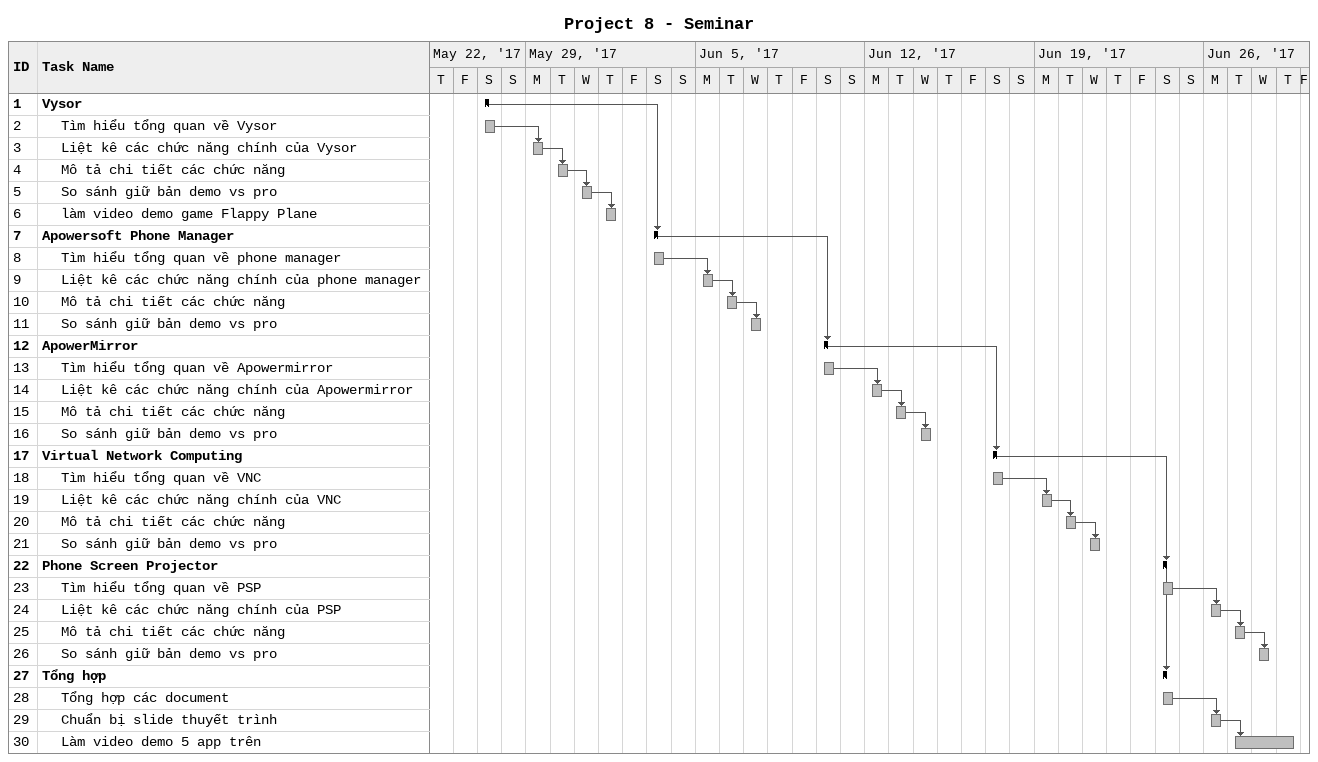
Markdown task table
Project 8 - Seminar

| ID | Level | Task | Start | Finish | Predecessors |
|---|---|---|---|---|---|
| 1 | 1 | **Vysor** | 2017-05-27 | 2017-05-27 |  |
| 2 | 2 | Tìm hiểu tổng quan về Vysor | 2017-05-27 | 2017-05-27 |  |
| 3 | 2 | Liệt kê các chức năng chính của Vysor | 2017-05-29 | 2017-05-29 | 2 |
| 4 | 2 | Mô tả chi tiết các chức năng | 2017-05-30 | 2017-05-30 | 3 |
| 5 | 2 | So sánh giữ bản demo vs pro | 2017-05-31 | 2017-05-31 | 4 |
| 6 | 2 | làm video demo game Flappy Plane | 2017-06-01 | 2017-06-01 | 5 |
| 7 | 1 | **Apowersoft Phone Manager** | 2017-06-03 | 2017-06-03 | 1 |
| 8 | 2 | Tìm hiểu tổng quan về phone manager | 2017-06-03 | 2017-06-03 |  |
| 9 | 2 | Liệt kê các chức năng chính của phone manager | 2017-06-05 | 2017-06-05 | 8 |
| 10 | 2 | Mô tả chi tiết các chức năng | 2017-06-06 | 2017-06-06 | 9 |
| 11 | 2 | So sánh giữ bản demo vs pro | 2017-06-07 | 2017-06-07 | 10 |
| 12 | 1 | **ApowerMirror** | 2017-06-10 | 2017-06-10 | 7 |
| 13 | 2 | Tìm hiểu tổng quan về Apowermirror | 2017-06-10 | 2017-06-10 |  |
| 14 | 2 | Liệt kê các chức năng chính của Apowermirror | 2017-06-12 | 2017-06-12 | 13 |
| 15 | 2 | Mô tả chi tiết các chức năng | 2017-06-13 | 2017-06-13 | 14 |
| 16 | 2 | So sánh giữ bản demo vs pro | 2017-06-14 | 2017-06-14 | 15 |
| 17 | 1 | **Virtual Network Computing** | 2017-06-17 | 2017-06-17 | 12 |
| 18 | 2 | Tìm hiểu tổng quan về VNC | 2017-06-17 | 2017-06-17 |  |
| 19 | 2 | Liệt kê các chức năng chính của VNC | 2017-06-19 | 2017-06-19 | 18 |
| 20 | 2 | Mô tả chi tiết các chức năng | 2017-06-20 | 2017-06-20 | 19 |
| 21 | 2 | So sánh giữ bản demo vs pro | 2017-06-21 | 2017-06-21 | 20 |
| 22 | 1 | **Phone Screen Projector** | 2017-06-24 | 2017-06-24 | 17 |
| 23 | 2 | Tìm hiểu tổng quan về PSP | 2017-06-24 | 2017-06-24 |  |
| 24 | 2 | Liệt kê các chức năng chính của PSP | 2017-06-26 | 2017-06-26 | 23 |
| 25 | 2 | Mô tả chi tiết các chức năng | 2017-06-27 | 2017-06-27 | 24 |
| 26 | 2 | So sánh giữ bản demo vs pro | 2017-06-28 | 2017-06-28 | 25 |
| 27 | 1 | **Tổng hợp** | 2017-06-24 | 2017-06-24 | 22 |
| 28 | 2 | Tổng hợp các document | 2017-06-24 | 2017-06-24 |  |
| 29 | 2 | Chuẩn bị slide thuyết trình | 2017-06-26 | 2017-06-26 | 28 |
| 30 | 2 | Làm video demo 5 app trên | 2017-06-27 | 2017-06-29 | 29 |
